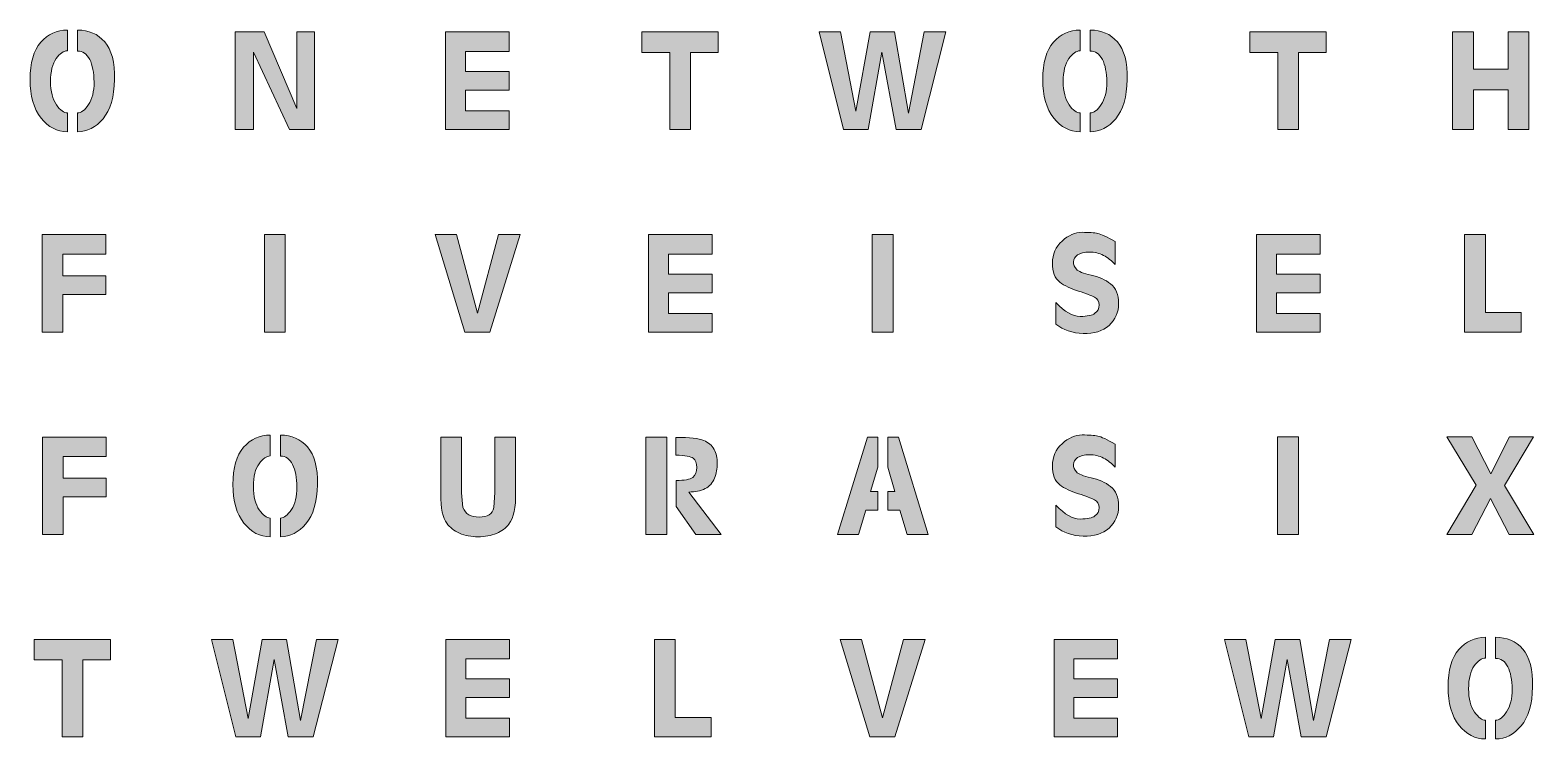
# Model space of a CAD drawing. Header units: inches. Extents: x -93 to 93, y -93 to 93.
# Drawn here: x -92.5 to -3.4, y -45 to -3 of the extents above; entities that cross this region are included whole.
import ezdxf

# ---------------------------------------------------------------- set-up
doc = ezdxf.new("R2010")
doc.units = ezdxf.units.IN
doc.header["$MEASUREMENT"] = 0
doc.layers.add('Top Copper', color=7, linetype='Continuous')

# ---------------------------------------------------------------- blocks, each defined once
blk = doc.blocks.new('block 38')
at = {"layer": 'Top Copper', "true_color": 0xffffff}
h = blk.add_hatch(color=7, dxfattribs=at)
h.dxf.hatch_style = 2
edge = h.paths.add_edge_path()
edge.add_spline(control_points=[(-91.831, -8.179), (-92.264, -7.642), (-92.48, -6.88), (-92.48, -5.892), (-92.48, -4.904), (-92.27, -4.169), (-91.848, -3.687), (-91.426, -3.205), (-90.901, -2.963), (-90.271, -2.963), (-90.271, -2.963), (-90.271, -4.194), (-90.271, -4.194), (-90.491, -4.2), (-90.712, -4.354), (-90.934, -4.657), (-91.156, -4.961), (-91.267, -5.411), (-91.267, -6.009), (-91.267, -6.607), (-91.152, -7.067), (-90.921, -7.391), (-90.69, -7.714), (-90.473, -7.876), (-90.271, -7.876), (-90.271, -7.876), (-90.271, -8.985), (-90.271, -8.985), (-90.878, -8.985), (-91.398, -8.716), (-91.831, -8.179)], knot_values=[0, 0, 0, 0, 1, 1, 1, 2, 2, 2, 3, 3, 3, 4, 4, 4, 5, 5, 5, 6, 6, 6, 7, 7, 7, 8, 8, 8, 9, 9, 9, 10, 10, 10, 10], degree=3, periodic=1)
edge = h.paths.add_edge_path()
edge.add_spline(control_points=[(-89.019, -7.378), (-88.797, -7.046), (-88.687, -6.601), (-88.69, -6.043), (-88.693, -5.486), (-88.78, -5.04), (-88.95, -4.705), (-89.12, -4.37), (-89.359, -4.205), (-89.665, -4.211), (-89.665, -4.211), (-89.665, -2.963), (-89.665, -2.963), (-89.006, -2.963), (-88.472, -3.196), (-88.062, -3.661), (-87.652, -4.126), (-87.457, -4.873), (-87.477, -5.901), (-87.498, -6.929), (-87.724, -7.7), (-88.157, -8.214), (-88.59, -8.728), (-89.093, -8.985), (-89.665, -8.985), (-89.665, -8.985), (-89.665, -7.876), (-89.665, -7.876), (-89.457, -7.876), (-89.242, -7.71), (-89.019, -7.378)], knot_values=[0, 0, 0, 0, 1, 1, 1, 2, 2, 2, 3, 3, 3, 4, 4, 4, 5, 5, 5, 6, 6, 6, 7, 7, 7, 8, 8, 8, 9, 9, 9, 10, 10, 10, 10], degree=3, periodic=1)
at = {"layer": 'Top Copper', "lineweight": 0}
for points in [[(-91.831, -8.179), (-92.264, -7.642), (-92.48, -6.88), (-92.48, -5.892), (-92.48, -4.904), (-92.27, -4.169), (-91.848, -3.687), (-91.426, -3.205), (-90.901, -2.963), (-90.271, -2.963), (-90.271, -2.963), (-90.271, -4.194), (-90.271, -4.194), (-90.491, -4.2), (-90.712, -4.354), (-90.934, -4.657), (-91.156, -4.961), (-91.267, -5.411), (-91.267, -6.009), (-91.267, -6.607), (-91.152, -7.067), (-90.921, -7.391), (-90.69, -7.714), (-90.473, -7.876), (-90.271, -7.876), (-90.271, -7.876), (-90.271, -8.985), (-90.271, -8.985), (-90.878, -8.985), (-91.398, -8.716), (-91.831, -8.179)], [(-89.019, -7.378), (-88.797, -7.046), (-88.687, -6.601), (-88.69, -6.043), (-88.693, -5.486), (-88.78, -5.04), (-88.95, -4.705), (-89.12, -4.37), (-89.359, -4.205), (-89.665, -4.211), (-89.665, -4.211), (-89.665, -2.963), (-89.665, -2.963), (-89.006, -2.963), (-88.472, -3.196), (-88.062, -3.661), (-87.652, -4.126), (-87.457, -4.873), (-87.477, -5.901), (-87.498, -6.929), (-87.724, -7.7), (-88.157, -8.214), (-88.59, -8.728), (-89.093, -8.985), (-89.665, -8.985), (-89.665, -8.985), (-89.665, -7.876), (-89.665, -7.876), (-89.457, -7.876), (-89.242, -7.71), (-89.019, -7.378)]]:
    blk.add_open_spline(points, degree=3, knots=[0, 0, 0, 0, 1, 1, 1, 2, 2, 2, 3, 3, 3, 4, 4, 4, 5, 5, 5, 6, 6, 6, 7, 7, 7, 8, 8, 8, 9, 9, 9, 10, 10, 10, 10], dxfattribs=at)
blk = doc.blocks.new('block 39')
at = {"layer": 'Top Copper', "true_color": 0xffffff}
h = blk.add_hatch(color=7, dxfattribs=at)
h.dxf.hatch_style = 2
h.paths.add_polyline_path([(-64.103, -3.076), (-64.103, -4.237), (-66.693, -4.237), (-66.693, -5.424), (-64.103, -5.424), (-64.103, -6.524), (-66.693, -6.524), (-66.693, -7.755), (-64.103, -7.755), (-64.103, -8.855), (-67.871, -8.855), (-67.871, -3.076)])
at = {"layer": 'Top Copper', "lineweight": 0}
blk.add_lwpolyline([(-64.103, -3.076), (-64.103, -4.237), (-66.693, -4.237), (-66.693, -5.424), (-64.103, -5.424), (-64.103, -6.524), (-66.693, -6.524), (-66.693, -7.755), (-64.103, -7.755), (-64.103, -8.855), (-67.871, -8.855), (-67.871, -3.076), (-64.103, -3.076)], dxfattribs=at)
blk = doc.blocks.new('block 40')
at = {"layer": 'Top Copper', "true_color": 0xffffff}
h = blk.add_hatch(color=7, dxfattribs=at)
h.dxf.hatch_style = 2
h.paths.add_polyline_path([(-15.719, -3.076), (-15.719, -4.289), (-17.357, -4.289), (-17.357, -8.855), (-18.587, -8.855), (-18.587, -4.289), (-20.242, -4.289), (-20.242, -3.076)])
at = {"layer": 'Top Copper', "lineweight": 0}
blk.add_lwpolyline([(-15.719, -3.076), (-15.719, -4.289), (-17.357, -4.289), (-17.357, -8.855), (-18.587, -8.855), (-18.587, -4.289), (-20.242, -4.289), (-20.242, -3.076), (-15.719, -3.076)], dxfattribs=at)
blk = doc.blocks.new('block 41')
at = {"layer": 'Top Copper', "true_color": 0xffffff}
h = blk.add_hatch(color=7, dxfattribs=at)
h.dxf.hatch_style = 2
h.paths.add_polyline_path([(-4.948, -5.285), (-4.948, -3.076), (-3.717, -3.076), (-3.717, -8.855), (-4.948, -8.855), (-4.948, -6.507), (-7.001, -6.507), (-7.001, -8.855), (-8.231, -8.855), (-8.231, -3.076), (-7.001, -3.076), (-7.001, -5.285)])
at = {"layer": 'Top Copper', "lineweight": 0}
blk.add_lwpolyline([(-4.948, -5.285), (-4.948, -3.076), (-3.717, -3.076), (-3.717, -8.855), (-4.948, -8.855), (-4.948, -6.507), (-7.001, -6.507), (-7.001, -8.855), (-8.231, -8.855), (-8.231, -3.076), (-7.001, -3.076), (-7.001, -5.285), (-4.948, -5.285)], dxfattribs=at)
blk = doc.blocks.new('block 43')
at = {"layer": 'Top Copper', "true_color": 0xffffff}
h = blk.add_hatch(color=7, dxfattribs=at)
h.dxf.hatch_style = 2
h.paths.add_polyline_path([(-75.643, -8.855), (-77.115, -8.855), (-79.247, -4.281), (-79.247, -8.855), (-80.338, -8.855), (-80.338, -3.076), (-78.623, -3.076), (-76.691, -7.616), (-76.682, -3.076), (-75.643, -3.076)])
at = {"layer": 'Top Copper', "lineweight": 0}
blk.add_lwpolyline([(-75.643, -8.855), (-77.115, -8.855), (-79.247, -4.281), (-79.247, -8.855), (-80.338, -8.855), (-80.338, -3.076), (-78.623, -3.076), (-76.691, -7.616), (-76.682, -3.076), (-75.643, -3.076), (-75.643, -8.855)], dxfattribs=at)
blk = doc.blocks.new('block 46')
at = {"layer": 'Top Copper', "true_color": 0xffffff}
h = blk.add_hatch(color=7, dxfattribs=at)
h.dxf.hatch_style = 2
h.paths.add_polyline_path([(-51.726, -3.076), (-51.726, -4.289), (-53.364, -4.289), (-53.364, -8.855), (-54.594, -8.855), (-54.594, -4.289), (-56.249, -4.289), (-56.249, -3.076)])
at = {"layer": 'Top Copper', "lineweight": 0}
blk.add_lwpolyline([(-51.726, -3.076), (-51.726, -4.289), (-53.364, -4.289), (-53.364, -8.855), (-54.594, -8.855), (-54.594, -4.289), (-56.249, -4.289), (-56.249, -3.076), (-51.726, -3.076)], dxfattribs=at)
blk = doc.blocks.new('block 47')
at = {"layer": 'Top Copper', "true_color": 0xffffff}
h = blk.add_hatch(color=7, dxfattribs=at)
h.dxf.hatch_style = 2
h.paths.add_polyline_path([(-39.712, -8.855), (-41.193, -8.855), (-42.025, -4.272), (-42.848, -8.855), (-44.303, -8.855), (-45.742, -3.076), (-44.477, -3.076), (-43.567, -7.772), (-42.735, -3.076), (-41.288, -3.076), (-40.465, -7.893), (-39.521, -3.076), (-38.239, -3.076)])
at = {"layer": 'Top Copper', "lineweight": 0}
blk.add_lwpolyline([(-39.712, -8.855), (-41.193, -8.855), (-42.025, -4.272), (-42.848, -8.855), (-44.303, -8.855), (-45.742, -3.076), (-44.477, -3.076), (-43.567, -7.772), (-42.735, -3.076), (-41.288, -3.076), (-40.465, -7.893), (-39.521, -3.076), (-38.239, -3.076), (-39.712, -8.855)], dxfattribs=at)
blk = doc.blocks.new('block 48')
at = {"layer": 'Top Copper', "true_color": 0xffffff}
h = blk.add_hatch(color=7, dxfattribs=at)
h.dxf.hatch_style = 2
h.paths.add_polyline_path([(-87.974, -27.077), (-87.974, -28.238), (-90.512, -28.238), (-90.512, -29.52), (-87.974, -29.52), (-87.974, -30.621), (-90.512, -30.621), (-90.512, -32.856), (-91.743, -32.856), (-91.743, -27.077)])
at = {"layer": 'Top Copper', "lineweight": 0}
blk.add_lwpolyline([(-87.974, -27.077), (-87.974, -28.238), (-90.512, -28.238), (-90.512, -29.52), (-87.974, -29.52), (-87.974, -30.621), (-90.512, -30.621), (-90.512, -32.856), (-91.743, -32.856), (-91.743, -27.077), (-87.974, -27.077)], dxfattribs=at)
blk = doc.blocks.new('block 49')
at = {"layer": 'Top Copper', "true_color": 0xffffff}
h = blk.add_hatch(color=7, dxfattribs=at)
h.dxf.hatch_style = 2
edge = h.paths.add_edge_path()
edge.add_spline(control_points=[(-79.815, -32.18), (-80.248, -31.643), (-80.465, -30.88), (-80.465, -29.893), (-80.465, -28.905), (-80.254, -28.17), (-79.832, -27.688), (-79.411, -27.206), (-78.885, -26.964), (-78.255, -26.964), (-78.255, -26.964), (-78.255, -28.195), (-78.255, -28.195), (-78.475, -28.201), (-78.696, -28.355), (-78.918, -28.658), (-79.141, -28.962), (-79.252, -29.412), (-79.252, -30.01), (-79.252, -30.608), (-79.136, -31.068), (-78.905, -31.392), (-78.674, -31.715), (-78.458, -31.877), (-78.255, -31.877), (-78.255, -31.877), (-78.255, -32.986), (-78.255, -32.986), (-78.862, -32.986), (-79.382, -32.717), (-79.815, -32.18)], knot_values=[0, 0, 0, 0, 1, 1, 1, 2, 2, 2, 3, 3, 3, 4, 4, 4, 5, 5, 5, 6, 6, 6, 7, 7, 7, 8, 8, 8, 9, 9, 9, 10, 10, 10, 10], degree=3, periodic=1)
edge = h.paths.add_edge_path()
edge.add_spline(control_points=[(-77.003, -31.379), (-76.781, -31.047), (-76.671, -30.602), (-76.674, -30.044), (-76.677, -29.487), (-76.764, -29.041), (-76.934, -28.706), (-77.105, -28.371), (-77.343, -28.206), (-77.649, -28.212), (-77.649, -28.212), (-77.649, -26.964), (-77.649, -26.964), (-76.99, -26.964), (-76.456, -27.197), (-76.046, -27.662), (-75.636, -28.127), (-75.441, -28.874), (-75.461, -29.902), (-75.482, -30.93), (-75.708, -31.701), (-76.141, -32.215), (-76.575, -32.729), (-77.077, -32.986), (-77.649, -32.986), (-77.649, -32.986), (-77.649, -31.877), (-77.649, -31.877), (-77.441, -31.877), (-77.226, -31.711), (-77.003, -31.379)], knot_values=[0, 0, 0, 0, 1, 1, 1, 2, 2, 2, 3, 3, 3, 4, 4, 4, 5, 5, 5, 6, 6, 6, 7, 7, 7, 8, 8, 8, 9, 9, 9, 10, 10, 10, 10], degree=3, periodic=1)
at = {"layer": 'Top Copper', "lineweight": 0}
for points in [[(-79.815, -32.18), (-80.248, -31.643), (-80.465, -30.88), (-80.465, -29.893), (-80.465, -28.905), (-80.254, -28.17), (-79.832, -27.688), (-79.411, -27.206), (-78.885, -26.964), (-78.255, -26.964), (-78.255, -26.964), (-78.255, -28.195), (-78.255, -28.195), (-78.475, -28.201), (-78.696, -28.355), (-78.918, -28.658), (-79.141, -28.962), (-79.252, -29.412), (-79.252, -30.01), (-79.252, -30.608), (-79.136, -31.068), (-78.905, -31.392), (-78.674, -31.715), (-78.458, -31.877), (-78.255, -31.877), (-78.255, -31.877), (-78.255, -32.986), (-78.255, -32.986), (-78.862, -32.986), (-79.382, -32.717), (-79.815, -32.18)], [(-77.003, -31.379), (-76.781, -31.047), (-76.671, -30.602), (-76.674, -30.044), (-76.677, -29.487), (-76.764, -29.041), (-76.934, -28.706), (-77.105, -28.371), (-77.343, -28.206), (-77.649, -28.212), (-77.649, -28.212), (-77.649, -26.964), (-77.649, -26.964), (-76.99, -26.964), (-76.456, -27.197), (-76.046, -27.662), (-75.636, -28.127), (-75.441, -28.874), (-75.461, -29.902), (-75.482, -30.93), (-75.708, -31.701), (-76.141, -32.215), (-76.575, -32.729), (-77.077, -32.986), (-77.649, -32.986), (-77.649, -32.986), (-77.649, -31.877), (-77.649, -31.877), (-77.441, -31.877), (-77.226, -31.711), (-77.003, -31.379)]]:
    blk.add_open_spline(points, degree=3, knots=[0, 0, 0, 0, 1, 1, 1, 2, 2, 2, 3, 3, 3, 4, 4, 4, 5, 5, 5, 6, 6, 6, 7, 7, 7, 8, 8, 8, 9, 9, 9, 10, 10, 10, 10], dxfattribs=at)
blk = doc.blocks.new('block 50')
at = {"layer": 'Top Copper', "true_color": 0xffffff}
h = blk.add_hatch(color=7, dxfattribs=at)
h.dxf.hatch_style = 2
h.paths.add_polyline_path([(-54.777, -27.077), (-54.777, -32.856), (-56.007, -32.856), (-56.007, -27.077)])
edge = h.paths.add_edge_path()
edge.add_spline(control_points=[(-53.234, -29.468), (-53.073, -29.342), (-52.992, -29.145), (-52.992, -28.879), (-52.992, -28.614), (-53.063, -28.432), (-53.204, -28.333), (-53.346, -28.235), (-53.688, -28.172), (-54.231, -28.143), (-54.231, -28.143), (-54.231, -27.103), (-54.231, -27.103), (-53.411, -27.103), (-52.862, -27.161), (-52.585, -27.277), (-52.308, -27.392), (-52.104, -27.57), (-51.974, -27.809), (-51.844, -28.049), (-51.779, -28.324), (-51.779, -28.632), (-51.779, -28.941), (-51.832, -29.236), (-51.939, -29.516), (-52.046, -29.796), (-52.234, -30.003), (-52.502, -30.136), (-52.771, -30.268), (-53.093, -30.335), (-53.468, -30.335), (-53.468, -30.335), (-51.545, -32.856), (-51.545, -32.856), (-51.545, -32.856), (-53.053, -32.856), (-53.053, -32.856), (-53.053, -32.856), (-54.222, -31.201), (-54.222, -31.201), (-54.222, -31.201), (-54.222, -29.65), (-54.222, -29.65), (-53.726, -29.656), (-53.396, -29.595), (-53.234, -29.468)], knot_values=[0, 0, 0, 0, 1, 1, 1, 2, 2, 2, 3, 3, 3, 4, 4, 4, 5, 5, 5, 6, 6, 6, 7, 7, 7, 8, 8, 8, 9, 9, 9, 10, 10, 10, 11, 11, 11, 12, 12, 12, 13, 13, 13, 14, 14, 14, 15, 15, 15, 15], degree=3, periodic=1)
at = {"layer": 'Top Copper', "lineweight": 0}
blk.add_lwpolyline([(-54.777, -27.077), (-54.777, -32.856), (-56.007, -32.856), (-56.007, -27.077), (-54.777, -27.077)], dxfattribs=at)
blk.add_open_spline([(-53.234, -29.468), (-53.073, -29.342), (-52.992, -29.145), (-52.992, -28.879), (-52.992, -28.614), (-53.063, -28.432), (-53.204, -28.333), (-53.346, -28.235), (-53.688, -28.172), (-54.231, -28.143), (-54.231, -28.143), (-54.231, -27.103), (-54.231, -27.103), (-53.411, -27.103), (-52.862, -27.161), (-52.585, -27.277), (-52.308, -27.392), (-52.104, -27.57), (-51.974, -27.809), (-51.844, -28.049), (-51.779, -28.324), (-51.779, -28.632), (-51.779, -28.941), (-51.832, -29.236), (-51.939, -29.516), (-52.046, -29.796), (-52.234, -30.003), (-52.502, -30.136), (-52.771, -30.268), (-53.093, -30.335), (-53.468, -30.335), (-53.468, -30.335), (-51.545, -32.856), (-51.545, -32.856), (-51.545, -32.856), (-53.053, -32.856), (-53.053, -32.856), (-53.053, -32.856), (-54.222, -31.201), (-54.222, -31.201), (-54.222, -31.201), (-54.222, -29.65), (-54.222, -29.65), (-53.726, -29.656), (-53.396, -29.595), (-53.234, -29.468)], degree=3, knots=[0, 0, 0, 0, 1, 1, 1, 2, 2, 2, 3, 3, 3, 4, 4, 4, 5, 5, 5, 6, 6, 6, 7, 7, 7, 8, 8, 8, 9, 9, 9, 10, 10, 10, 11, 11, 11, 12, 12, 12, 13, 13, 13, 14, 14, 14, 15, 15, 15, 15], dxfattribs=at)
blk = doc.blocks.new('block 51')
at = {"layer": 'Top Copper', "true_color": 0xffffff}
h = blk.add_hatch(color=7, dxfattribs=at)
h.dxf.hatch_style = 2
h.paths.add_polyline_path([(-88, -15.082), (-88, -16.243), (-90.538, -16.243), (-90.538, -17.525), (-88, -17.525), (-88, -18.626), (-90.538, -18.626), (-90.538, -20.861), (-91.769, -20.861), (-91.769, -15.082)])
at = {"layer": 'Top Copper', "lineweight": 0}
blk.add_lwpolyline([(-88, -15.082), (-88, -16.243), (-90.538, -16.243), (-90.538, -17.525), (-88, -17.525), (-88, -18.626), (-90.538, -18.626), (-90.538, -20.861), (-91.769, -20.861), (-91.769, -15.082), (-88, -15.082)], dxfattribs=at)
blk = doc.blocks.new('block 52')
at = {"layer": 'Top Copper', "true_color": 0xffffff}
h = blk.add_hatch(color=7, dxfattribs=at)
h.dxf.hatch_style = 2
h.paths.add_polyline_path([(-77.368, -15.082), (-77.368, -20.861), (-78.598, -20.861), (-78.598, -15.082)])
at = {"layer": 'Top Copper', "lineweight": 0}
blk.add_lwpolyline([(-77.368, -15.082), (-77.368, -20.861), (-78.598, -20.861), (-78.598, -15.082), (-77.368, -15.082)], dxfattribs=at)
blk = doc.blocks.new('block 53')
at = {"layer": 'Top Copper', "true_color": 0xffffff}
h = blk.add_hatch(color=7, dxfattribs=at)
h.dxf.hatch_style = 2
h.paths.add_polyline_path([(-65.247, -20.861), (-66.729, -20.861), (-68.496, -15.082), (-67.223, -15.082), (-65.984, -19.735), (-64.745, -15.082), (-63.454, -15.082)])
at = {"layer": 'Top Copper', "lineweight": 0}
blk.add_lwpolyline([(-65.247, -20.861), (-66.729, -20.861), (-68.496, -15.082), (-67.223, -15.082), (-65.984, -19.735), (-64.745, -15.082), (-63.454, -15.082), (-65.247, -20.861)], dxfattribs=at)
blk = doc.blocks.new('block 54')
at = {"layer": 'Top Copper', "true_color": 0xffffff}
h = blk.add_hatch(color=7, dxfattribs=at)
h.dxf.hatch_style = 2
edge = h.paths.add_edge_path()
edge.add_spline(control_points=[(-66.928, -27.086), (-66.928, -27.086), (-66.928, -30.387), (-66.928, -30.387), (-66.928, -30.387), (-66.842, -31.253), (-66.842, -31.253), (-66.697, -31.634), (-66.375, -31.823), (-65.876, -31.821), (-65.376, -31.818), (-65.091, -31.631), (-65.022, -31.262), (-65.022, -31.262), (-64.962, -30.37), (-64.962, -30.37), (-64.962, -30.37), (-64.962, -27.086), (-64.962, -27.086), (-64.962, -27.086), (-63.731, -27.086), (-63.731, -27.086), (-63.731, -27.086), (-63.731, -30.361), (-63.731, -30.361), (-63.697, -31.244), (-63.827, -31.868), (-64.121, -32.232), (-64.3, -32.475), (-64.547, -32.661), (-64.862, -32.791), (-65.177, -32.921), (-65.538, -32.986), (-65.945, -32.986), (-66.352, -32.986), (-66.719, -32.917), (-67.045, -32.778), (-67.372, -32.639), (-67.624, -32.44), (-67.803, -32.18), (-68.04, -31.891), (-68.158, -31.314), (-68.158, -30.447), (-68.158, -30.447), (-68.158, -27.086), (-68.158, -27.086), (-68.158, -27.086), (-66.928, -27.086), (-66.928, -27.086)], knot_values=[0, 0, 0, 0, 1, 1, 1, 2, 2, 2, 3, 3, 3, 4, 4, 4, 5, 5, 5, 6, 6, 6, 7, 7, 7, 8, 8, 8, 9, 9, 9, 10, 10, 10, 11, 11, 11, 12, 12, 12, 13, 13, 13, 14, 14, 14, 15, 15, 15, 16, 16, 16, 16], degree=3, periodic=1)
at = {"layer": 'Top Copper', "lineweight": 0}
blk.add_open_spline([(-66.928, -27.086), (-66.928, -27.086), (-66.928, -30.387), (-66.928, -30.387), (-66.928, -30.387), (-66.842, -31.253), (-66.842, -31.253), (-66.697, -31.634), (-66.375, -31.823), (-65.876, -31.821), (-65.376, -31.818), (-65.091, -31.631), (-65.022, -31.262), (-65.022, -31.262), (-64.962, -30.37), (-64.962, -30.37), (-64.962, -30.37), (-64.962, -27.086), (-64.962, -27.086), (-64.962, -27.086), (-63.731, -27.086), (-63.731, -27.086), (-63.731, -27.086), (-63.731, -30.361), (-63.731, -30.361), (-63.697, -31.244), (-63.827, -31.868), (-64.121, -32.232), (-64.3, -32.475), (-64.547, -32.661), (-64.862, -32.791), (-65.177, -32.921), (-65.538, -32.986), (-65.945, -32.986), (-66.352, -32.986), (-66.719, -32.917), (-67.045, -32.778), (-67.372, -32.639), (-67.624, -32.44), (-67.803, -32.18), (-68.04, -31.891), (-68.158, -31.314), (-68.158, -30.447), (-68.158, -30.447), (-68.158, -27.086), (-68.158, -27.086), (-68.158, -27.086), (-66.928, -27.086), (-66.928, -27.086)], degree=3, knots=[0, 0, 0, 0, 1, 1, 1, 2, 2, 2, 3, 3, 3, 4, 4, 4, 5, 5, 5, 6, 6, 6, 7, 7, 7, 8, 8, 8, 9, 9, 9, 10, 10, 10, 11, 11, 11, 12, 12, 12, 13, 13, 13, 14, 14, 14, 15, 15, 15, 16, 16, 16, 16], dxfattribs=at)
blk = doc.blocks.new('block 55')
at = {"layer": 'Top Copper', "true_color": 0xffffff}
h = blk.add_hatch(color=7, dxfattribs=at)
h.dxf.hatch_style = 2
edge = h.paths.add_edge_path()
edge.add_spline(control_points=[(-31.854, -8.179), (-32.287, -7.642), (-32.504, -6.88), (-32.504, -5.892), (-32.504, -4.904), (-32.293, -4.169), (-31.871, -3.687), (-31.45, -3.205), (-30.924, -2.963), (-30.295, -2.963), (-30.295, -2.963), (-30.295, -4.194), (-30.295, -4.194), (-30.514, -4.2), (-30.735, -4.354), (-30.957, -4.657), (-31.18, -4.961), (-31.291, -5.411), (-31.291, -6.009), (-31.291, -6.607), (-31.176, -7.067), (-30.944, -7.391), (-30.714, -7.714), (-30.497, -7.876), (-30.295, -7.876), (-30.295, -7.876), (-30.295, -8.985), (-30.295, -8.985), (-30.901, -8.985), (-31.421, -8.716), (-31.854, -8.179)], knot_values=[0, 0, 0, 0, 1, 1, 1, 2, 2, 2, 3, 3, 3, 4, 4, 4, 5, 5, 5, 6, 6, 6, 7, 7, 7, 8, 8, 8, 9, 9, 9, 10, 10, 10, 10], degree=3, periodic=1)
edge = h.paths.add_edge_path()
edge.add_spline(control_points=[(-29.043, -7.378), (-28.82, -7.046), (-28.711, -6.601), (-28.713, -6.043), (-28.717, -5.486), (-28.803, -5.04), (-28.973, -4.705), (-29.144, -4.37), (-29.382, -4.205), (-29.688, -4.211), (-29.688, -4.211), (-29.688, -2.963), (-29.688, -2.963), (-29.03, -2.963), (-28.496, -3.196), (-28.085, -3.661), (-27.675, -4.126), (-27.48, -4.873), (-27.501, -5.901), (-27.521, -6.929), (-27.747, -7.7), (-28.181, -8.214), (-28.614, -8.728), (-29.116, -8.985), (-29.688, -8.985), (-29.688, -8.985), (-29.688, -7.876), (-29.688, -7.876), (-29.48, -7.876), (-29.265, -7.71), (-29.043, -7.378)], knot_values=[0, 0, 0, 0, 1, 1, 1, 2, 2, 2, 3, 3, 3, 4, 4, 4, 5, 5, 5, 6, 6, 6, 7, 7, 7, 8, 8, 8, 9, 9, 9, 10, 10, 10, 10], degree=3, periodic=1)
at = {"layer": 'Top Copper', "lineweight": 0}
for points in [[(-31.854, -8.179), (-32.287, -7.642), (-32.504, -6.88), (-32.504, -5.892), (-32.504, -4.904), (-32.293, -4.169), (-31.871, -3.687), (-31.45, -3.205), (-30.924, -2.963), (-30.295, -2.963), (-30.295, -2.963), (-30.295, -4.194), (-30.295, -4.194), (-30.514, -4.2), (-30.735, -4.354), (-30.957, -4.657), (-31.18, -4.961), (-31.291, -5.411), (-31.291, -6.009), (-31.291, -6.607), (-31.176, -7.067), (-30.944, -7.391), (-30.714, -7.714), (-30.497, -7.876), (-30.295, -7.876), (-30.295, -7.876), (-30.295, -8.985), (-30.295, -8.985), (-30.901, -8.985), (-31.421, -8.716), (-31.854, -8.179)], [(-29.043, -7.378), (-28.82, -7.046), (-28.711, -6.601), (-28.713, -6.043), (-28.717, -5.486), (-28.803, -5.04), (-28.973, -4.705), (-29.144, -4.37), (-29.382, -4.205), (-29.688, -4.211), (-29.688, -4.211), (-29.688, -2.963), (-29.688, -2.963), (-29.03, -2.963), (-28.496, -3.196), (-28.085, -3.661), (-27.675, -4.126), (-27.48, -4.873), (-27.501, -5.901), (-27.521, -6.929), (-27.747, -7.7), (-28.181, -8.214), (-28.614, -8.728), (-29.116, -8.985), (-29.688, -8.985), (-29.688, -8.985), (-29.688, -7.876), (-29.688, -7.876), (-29.48, -7.876), (-29.265, -7.71), (-29.043, -7.378)]]:
    blk.add_open_spline(points, degree=3, knots=[0, 0, 0, 0, 1, 1, 1, 2, 2, 2, 3, 3, 3, 4, 4, 4, 5, 5, 5, 6, 6, 6, 7, 7, 7, 8, 8, 8, 9, 9, 9, 10, 10, 10, 10], dxfattribs=at)
blk = doc.blocks.new('block 56')
at = {"layer": 'Top Copper', "true_color": 0xffffff}
h = blk.add_hatch(color=7, dxfattribs=at)
h.dxf.hatch_style = 2
h.paths.add_polyline_path([(-52.082, -15.082), (-52.082, -16.243), (-54.672, -16.243), (-54.672, -17.43), (-52.082, -17.43), (-52.082, -18.53), (-54.672, -18.53), (-54.672, -19.76), (-52.082, -19.76), (-52.082, -20.861), (-55.851, -20.861), (-55.851, -15.082)])
at = {"layer": 'Top Copper', "lineweight": 0}
blk.add_lwpolyline([(-52.082, -15.082), (-52.082, -16.243), (-54.672, -16.243), (-54.672, -17.43), (-52.082, -17.43), (-52.082, -18.53), (-54.672, -18.53), (-54.672, -19.76), (-52.082, -19.76), (-52.082, -20.861), (-55.851, -20.861), (-55.851, -15.082), (-52.082, -15.082)], dxfattribs=at)
blk = doc.blocks.new('block 57')
at = {"layer": 'Top Copper', "true_color": 0xffffff}
h = blk.add_hatch(color=7, dxfattribs=at)
h.dxf.hatch_style = 2
edge = h.paths.add_edge_path()
edge.add_spline(control_points=[(-28.908, -28.325), (-29.159, -28.192), (-29.436, -28.125), (-29.739, -28.125), (-30.043, -28.125), (-30.277, -28.183), (-30.441, -28.299), (-30.606, -28.414), (-30.688, -28.552), (-30.688, -28.71), (-30.688, -28.869), (-30.629, -29.014), (-30.51, -29.143), (-30.392, -29.273), (-30.103, -29.389), (-29.644, -29.49), (-29.185, -29.591), (-28.798, -29.765), (-28.483, -30.01), (-28.168, -30.256), (-28.011, -30.642), (-28.011, -31.171), (-28.011, -31.699), (-28.2, -32.132), (-28.578, -32.47), (-28.957, -32.808), (-29.466, -32.969), (-30.108, -32.951), (-30.749, -32.934), (-31.289, -32.749), (-31.728, -32.397), (-31.728, -32.397), (-31.728, -31.123), (-31.728, -31.123), (-31.202, -31.666), (-30.724, -31.937), (-30.294, -31.937), (-29.864, -31.937), (-29.569, -31.877), (-29.41, -31.756), (-29.251, -31.634), (-29.172, -31.469), (-29.172, -31.257), (-29.172, -31.047), (-29.263, -30.892), (-29.445, -30.794), (-29.627, -30.696), (-29.943, -30.577), (-30.393, -30.439), (-30.844, -30.3), (-31.212, -30.121), (-31.498, -29.902), (-31.784, -29.682), (-31.927, -29.308), (-31.927, -28.78), (-31.927, -28.251), (-31.738, -27.815), (-31.359, -27.472), (-30.981, -27.128), (-30.586, -26.956), (-30.172, -26.956), (-29.76, -26.956), (-29.451, -26.978), (-29.245, -27.021), (-29.041, -27.064), (-28.695, -27.225), (-28.21, -27.502), (-28.21, -27.502), (-28.21, -28.862), (-28.21, -28.862), (-28.424, -28.637), (-28.656, -28.458), (-28.908, -28.325)], knot_values=[0, 0, 0, 0, 1, 1, 1, 2, 2, 2, 3, 3, 3, 4, 4, 4, 5, 5, 5, 6, 6, 6, 7, 7, 7, 8, 8, 8, 9, 9, 9, 10, 10, 10, 11, 11, 11, 12, 12, 12, 13, 13, 13, 14, 14, 14, 15, 15, 15, 16, 16, 16, 17, 17, 17, 18, 18, 18, 19, 19, 19, 20, 20, 20, 21, 21, 21, 22, 22, 22, 23, 23, 23, 24, 24, 24, 24], degree=3, periodic=1)
at = {"layer": 'Top Copper', "lineweight": 0}
blk.add_open_spline([(-28.908, -28.325), (-29.159, -28.192), (-29.436, -28.125), (-29.739, -28.125), (-30.043, -28.125), (-30.277, -28.183), (-30.441, -28.299), (-30.606, -28.414), (-30.688, -28.552), (-30.688, -28.71), (-30.688, -28.869), (-30.629, -29.014), (-30.51, -29.143), (-30.392, -29.273), (-30.103, -29.389), (-29.644, -29.49), (-29.185, -29.591), (-28.798, -29.765), (-28.483, -30.01), (-28.168, -30.256), (-28.011, -30.642), (-28.011, -31.171), (-28.011, -31.699), (-28.2, -32.132), (-28.578, -32.47), (-28.957, -32.808), (-29.466, -32.969), (-30.108, -32.951), (-30.749, -32.934), (-31.289, -32.749), (-31.728, -32.397), (-31.728, -32.397), (-31.728, -31.123), (-31.728, -31.123), (-31.202, -31.666), (-30.724, -31.937), (-30.294, -31.937), (-29.864, -31.937), (-29.569, -31.877), (-29.41, -31.756), (-29.251, -31.634), (-29.172, -31.469), (-29.172, -31.257), (-29.172, -31.047), (-29.263, -30.892), (-29.445, -30.794), (-29.627, -30.696), (-29.943, -30.577), (-30.393, -30.439), (-30.844, -30.3), (-31.212, -30.121), (-31.498, -29.902), (-31.784, -29.682), (-31.927, -29.308), (-31.927, -28.78), (-31.927, -28.251), (-31.738, -27.815), (-31.359, -27.472), (-30.981, -27.128), (-30.586, -26.956), (-30.172, -26.956), (-29.76, -26.956), (-29.451, -26.978), (-29.245, -27.021), (-29.041, -27.064), (-28.695, -27.225), (-28.21, -27.502), (-28.21, -27.502), (-28.21, -28.862), (-28.21, -28.862), (-28.424, -28.637), (-28.656, -28.458), (-28.908, -28.325)], degree=3, knots=[0, 0, 0, 0, 1, 1, 1, 2, 2, 2, 3, 3, 3, 4, 4, 4, 5, 5, 5, 6, 6, 6, 7, 7, 7, 8, 8, 8, 9, 9, 9, 10, 10, 10, 11, 11, 11, 12, 12, 12, 13, 13, 13, 14, 14, 14, 15, 15, 15, 16, 16, 16, 17, 17, 17, 18, 18, 18, 19, 19, 19, 20, 20, 20, 21, 21, 21, 22, 22, 22, 23, 23, 23, 24, 24, 24, 24], dxfattribs=at)
blk = doc.blocks.new('block 58')
at = {"layer": 'Top Copper', "true_color": 0xffffff}
h = blk.add_hatch(color=7, dxfattribs=at)
h.dxf.hatch_style = 2
h.paths.add_polyline_path([(-17.366, -27.068), (-17.366, -32.847), (-18.596, -32.847), (-18.596, -27.068)])
at = {"layer": 'Top Copper', "lineweight": 0}
blk.add_lwpolyline([(-17.366, -27.068), (-17.366, -32.847), (-18.596, -32.847), (-18.596, -27.068), (-17.366, -27.068)], dxfattribs=at)
blk = doc.blocks.new('block 65')
at = {"layer": 'Top Copper', "true_color": 0xffffff}
h = blk.add_hatch(color=7, dxfattribs=at)
h.dxf.hatch_style = 2
h.paths.add_polyline_path([(-5.155, -29.954), (-3.414, -32.847), (-4.887, -32.847), (-5.987, -30.725), (-7.096, -32.847), (-8.578, -32.847), (-6.827, -29.936), (-8.569, -27.068), (-7.087, -27.068), (-5.961, -29.261), (-4.852, -27.068), (-3.431, -27.068)])
at = {"layer": 'Top Copper', "lineweight": 0}
blk.add_lwpolyline([(-5.155, -29.954), (-3.414, -32.847), (-4.887, -32.847), (-5.987, -30.725), (-7.096, -32.847), (-8.578, -32.847), (-6.827, -29.936), (-8.569, -27.068), (-7.087, -27.068), (-5.961, -29.261), (-4.852, -27.068), (-3.431, -27.068), (-5.155, -29.954)], dxfattribs=at)
blk = doc.blocks.new('block 73')
at = {"layer": 'Top Copper', "true_color": 0xffffff}
h = blk.add_hatch(color=7, dxfattribs=at)
h.dxf.hatch_style = 2
h.paths.add_polyline_path([(-4.167, -19.708), (-4.167, -20.861), (-7.52, -20.861), (-7.52, -15.082), (-6.29, -15.082), (-6.29, -19.708)])
at = {"layer": 'Top Copper', "lineweight": 0}
blk.add_lwpolyline([(-4.167, -19.708), (-4.167, -20.861), (-7.52, -20.861), (-7.52, -15.082), (-6.29, -15.082), (-6.29, -19.708), (-4.167, -19.708)], dxfattribs=at)
blk = doc.blocks.new('block 80')
at = {"layer": 'Top Copper', "true_color": 0xffffff}
h = blk.add_hatch(color=7, dxfattribs=at)
h.dxf.hatch_style = 2
h.paths.add_polyline_path([(-87.718, -39.067), (-87.718, -40.28), (-89.356, -40.28), (-89.356, -44.846), (-90.586, -44.846), (-90.586, -40.28), (-92.241, -40.28), (-92.241, -39.067)])
at = {"layer": 'Top Copper', "lineweight": 0}
blk.add_lwpolyline([(-87.718, -39.067), (-87.718, -40.28), (-89.356, -40.28), (-89.356, -44.846), (-90.586, -44.846), (-90.586, -40.28), (-92.241, -40.28), (-92.241, -39.067), (-87.718, -39.067)], dxfattribs=at)
blk = doc.blocks.new('block 81')
at = {"layer": 'Top Copper', "true_color": 0xffffff}
h = blk.add_hatch(color=7, dxfattribs=at)
h.dxf.hatch_style = 2
h.paths.add_polyline_path([(-75.707, -44.846), (-77.188, -44.846), (-78.02, -40.263), (-78.843, -44.846), (-80.299, -44.846), (-81.737, -39.067), (-80.472, -39.067), (-79.562, -43.763), (-78.731, -39.067), (-77.284, -39.067), (-76.461, -43.884), (-75.516, -39.067), (-74.234, -39.067)])
at = {"layer": 'Top Copper', "lineweight": 0}
blk.add_lwpolyline([(-75.707, -44.846), (-77.188, -44.846), (-78.02, -40.263), (-78.843, -44.846), (-80.299, -44.846), (-81.737, -39.067), (-80.472, -39.067), (-79.562, -43.763), (-78.731, -39.067), (-77.284, -39.067), (-76.461, -43.884), (-75.516, -39.067), (-74.234, -39.067), (-75.707, -44.846)], dxfattribs=at)
blk = doc.blocks.new('block 82')
at = {"layer": 'Top Copper', "true_color": 0xffffff}
h = blk.add_hatch(color=7, dxfattribs=at)
h.dxf.hatch_style = 2
h.paths.add_polyline_path([(-52.146, -43.693), (-52.146, -44.846), (-55.499, -44.846), (-55.499, -39.067), (-54.268, -39.067), (-54.268, -43.693)])
at = {"layer": 'Top Copper', "lineweight": 0}
blk.add_lwpolyline([(-52.146, -43.693), (-52.146, -44.846), (-55.499, -44.846), (-55.499, -39.067), (-54.268, -39.067), (-54.268, -43.693), (-52.146, -43.693)], dxfattribs=at)
blk = doc.blocks.new('block 83')
at = {"layer": 'Top Copper', "true_color": 0xffffff}
h = blk.add_hatch(color=7, dxfattribs=at)
h.dxf.hatch_style = 2
h.paths.add_polyline_path([(-41.263, -44.846), (-42.744, -44.846), (-44.511, -39.067), (-43.238, -39.067), (-41.999, -43.72), (-40.76, -39.067), (-39.469, -39.067)])
at = {"layer": 'Top Copper', "lineweight": 0}
blk.add_lwpolyline([(-41.263, -44.846), (-42.744, -44.846), (-44.511, -39.067), (-43.238, -39.067), (-41.999, -43.72), (-40.76, -39.067), (-39.469, -39.067), (-41.263, -44.846)], dxfattribs=at)
blk = doc.blocks.new('block 86')
at = {"layer": 'Top Copper', "true_color": 0xffffff}
h = blk.add_hatch(color=7, dxfattribs=at)
h.dxf.hatch_style = 2
h.paths.add_polyline_path([(-28.068, -39.067), (-28.068, -40.228), (-30.659, -40.228), (-30.659, -41.415), (-28.068, -41.415), (-28.068, -42.515), (-30.659, -42.515), (-30.659, -43.745), (-28.068, -43.745), (-28.068, -44.846), (-31.837, -44.846), (-31.837, -39.067)])
at = {"layer": 'Top Copper', "lineweight": 0}
blk.add_lwpolyline([(-28.068, -39.067), (-28.068, -40.228), (-30.659, -40.228), (-30.659, -41.415), (-28.068, -41.415), (-28.068, -42.515), (-30.659, -42.515), (-30.659, -43.745), (-28.068, -43.745), (-28.068, -44.846), (-31.837, -44.846), (-31.837, -39.067), (-28.068, -39.067)], dxfattribs=at)
blk = doc.blocks.new('block 87')
at = {"layer": 'Top Copper', "true_color": 0xffffff}
h = blk.add_hatch(color=7, dxfattribs=at)
h.dxf.hatch_style = 2
h.paths.add_polyline_path([(-64.086, -39.067), (-64.086, -40.228), (-66.676, -40.228), (-66.676, -41.415), (-64.086, -41.415), (-64.086, -42.515), (-66.676, -42.515), (-66.676, -43.745), (-64.086, -43.745), (-64.086, -44.846), (-67.854, -44.846), (-67.854, -39.067)])
at = {"layer": 'Top Copper', "lineweight": 0}
blk.add_lwpolyline([(-64.086, -39.067), (-64.086, -40.228), (-66.676, -40.228), (-66.676, -41.415), (-64.086, -41.415), (-64.086, -42.515), (-66.676, -42.515), (-66.676, -43.745), (-64.086, -43.745), (-64.086, -44.846), (-67.854, -44.846), (-67.854, -39.067), (-64.086, -39.067)], dxfattribs=at)
blk = doc.blocks.new('block 210')
at = {"layer": 'Top Copper', "true_color": 0xffffff}
h = blk.add_hatch(color=7, dxfattribs=at)
h.dxf.hatch_style = 2
h.paths.add_polyline_path([(-41.373, -15.082), (-41.373, -20.861), (-42.603, -20.861), (-42.603, -15.082)])
at = {"layer": 'Top Copper', "lineweight": 0}
blk.add_lwpolyline([(-41.373, -15.082), (-41.373, -20.861), (-42.603, -20.861), (-42.603, -15.082), (-41.373, -15.082)], dxfattribs=at)
blk = doc.blocks.new('block 211')
at = {"layer": 'Top Copper', "true_color": 0xffffff}
h = blk.add_hatch(color=7, dxfattribs=at)
h.dxf.hatch_style = 2
edge = h.paths.add_edge_path()
edge.add_spline(control_points=[(-28.908, -16.317), (-29.159, -16.184), (-29.436, -16.118), (-29.739, -16.118), (-30.043, -16.118), (-30.277, -16.176), (-30.441, -16.291), (-30.606, -16.407), (-30.688, -16.544), (-30.688, -16.703), (-30.688, -16.862), (-30.629, -17.006), (-30.51, -17.136), (-30.392, -17.266), (-30.103, -17.382), (-29.644, -17.482), (-29.185, -17.584), (-28.798, -17.757), (-28.483, -18.002), (-28.168, -18.248), (-28.011, -18.635), (-28.011, -19.163), (-28.011, -19.692), (-28.2, -20.125), (-28.578, -20.463), (-28.957, -20.801), (-29.466, -20.961), (-30.108, -20.944), (-30.749, -20.926), (-31.289, -20.742), (-31.728, -20.389), (-31.728, -20.389), (-31.728, -19.116), (-31.728, -19.116), (-31.202, -19.659), (-30.724, -19.93), (-30.294, -19.93), (-29.864, -19.93), (-29.569, -19.869), (-29.41, -19.748), (-29.251, -19.627), (-29.172, -19.461), (-29.172, -19.25), (-29.172, -19.039), (-29.263, -18.885), (-29.445, -18.786), (-29.627, -18.688), (-29.943, -18.57), (-30.393, -18.431), (-30.844, -18.293), (-31.212, -18.114), (-31.498, -17.894), (-31.784, -17.675), (-31.927, -17.301), (-31.927, -16.772), (-31.927, -16.244), (-31.738, -15.807), (-31.359, -15.464), (-30.981, -15.12), (-30.586, -14.948), (-30.172, -14.948), (-29.76, -14.948), (-29.451, -14.97), (-29.245, -15.013), (-29.041, -15.057), (-28.695, -15.217), (-28.21, -15.494), (-28.21, -15.494), (-28.21, -16.854), (-28.21, -16.854), (-28.424, -16.629), (-28.656, -16.45), (-28.908, -16.317)], knot_values=[0, 0, 0, 0, 1, 1, 1, 2, 2, 2, 3, 3, 3, 4, 4, 4, 5, 5, 5, 6, 6, 6, 7, 7, 7, 8, 8, 8, 9, 9, 9, 10, 10, 10, 11, 11, 11, 12, 12, 12, 13, 13, 13, 14, 14, 14, 15, 15, 15, 16, 16, 16, 17, 17, 17, 18, 18, 18, 19, 19, 19, 20, 20, 20, 21, 21, 21, 22, 22, 22, 23, 23, 23, 24, 24, 24, 24], degree=3, periodic=1)
at = {"layer": 'Top Copper', "lineweight": 0}
blk.add_open_spline([(-28.908, -16.317), (-29.159, -16.184), (-29.436, -16.118), (-29.739, -16.118), (-30.043, -16.118), (-30.277, -16.176), (-30.441, -16.291), (-30.606, -16.407), (-30.688, -16.544), (-30.688, -16.703), (-30.688, -16.862), (-30.629, -17.006), (-30.51, -17.136), (-30.392, -17.266), (-30.103, -17.382), (-29.644, -17.482), (-29.185, -17.584), (-28.798, -17.757), (-28.483, -18.002), (-28.168, -18.248), (-28.011, -18.635), (-28.011, -19.163), (-28.011, -19.692), (-28.2, -20.125), (-28.578, -20.463), (-28.957, -20.801), (-29.466, -20.961), (-30.108, -20.944), (-30.749, -20.926), (-31.289, -20.742), (-31.728, -20.389), (-31.728, -20.389), (-31.728, -19.116), (-31.728, -19.116), (-31.202, -19.659), (-30.724, -19.93), (-30.294, -19.93), (-29.864, -19.93), (-29.569, -19.869), (-29.41, -19.748), (-29.251, -19.627), (-29.172, -19.461), (-29.172, -19.25), (-29.172, -19.039), (-29.263, -18.885), (-29.445, -18.786), (-29.627, -18.688), (-29.943, -18.57), (-30.393, -18.431), (-30.844, -18.293), (-31.212, -18.114), (-31.498, -17.894), (-31.784, -17.675), (-31.927, -17.301), (-31.927, -16.772), (-31.927, -16.244), (-31.738, -15.807), (-31.359, -15.464), (-30.981, -15.12), (-30.586, -14.948), (-30.172, -14.948), (-29.76, -14.948), (-29.451, -14.97), (-29.245, -15.013), (-29.041, -15.057), (-28.695, -15.217), (-28.21, -15.494), (-28.21, -15.494), (-28.21, -16.854), (-28.21, -16.854), (-28.424, -16.629), (-28.656, -16.45), (-28.908, -16.317)], degree=3, knots=[0, 0, 0, 0, 1, 1, 1, 2, 2, 2, 3, 3, 3, 4, 4, 4, 5, 5, 5, 6, 6, 6, 7, 7, 7, 8, 8, 8, 9, 9, 9, 10, 10, 10, 11, 11, 11, 12, 12, 12, 13, 13, 13, 14, 14, 14, 15, 15, 15, 16, 16, 16, 17, 17, 17, 18, 18, 18, 19, 19, 19, 20, 20, 20, 21, 21, 21, 22, 22, 22, 23, 23, 23, 24, 24, 24, 24], dxfattribs=at)
blk = doc.blocks.new('block 212')
at = {"layer": 'Top Copper', "true_color": 0xffffff}
h = blk.add_hatch(color=7, dxfattribs=at)
h.dxf.hatch_style = 2
h.paths.add_polyline_path([(-44.652, -32.856), (-42.876, -27.077), (-42.278, -27.077), (-42.278, -28.862), (-42.703, -30.309), (-42.278, -30.309), (-42.278, -31.409), (-42.98, -31.409), (-43.422, -32.856)])
h.paths.add_polyline_path([(-39.281, -32.856), (-40.537, -32.856), (-40.97, -31.409), (-41.672, -31.409), (-41.672, -30.309), (-41.256, -30.309), (-41.672, -28.871), (-41.672, -27.077), (-41.048, -27.077)])
at = {"layer": 'Top Copper', "lineweight": 0}
for points in [[(-44.652, -32.856), (-42.876, -27.077), (-42.278, -27.077), (-42.278, -28.862), (-42.703, -30.309), (-42.278, -30.309), (-42.278, -31.409), (-42.98, -31.409), (-43.422, -32.856), (-44.652, -32.856)], [(-39.281, -32.856), (-40.537, -32.856), (-40.97, -31.409), (-41.672, -31.409), (-41.672, -30.309), (-41.256, -30.309), (-41.672, -28.871), (-41.672, -27.077), (-41.048, -27.077), (-39.281, -32.856)]]:
    blk.add_lwpolyline(points, dxfattribs=at)
blk = doc.blocks.new('block 213')
at = {"layer": 'Top Copper', "true_color": 0xffffff}
h = blk.add_hatch(color=7, dxfattribs=at)
h.dxf.hatch_style = 2
h.paths.add_polyline_path([(-15.709, -44.846), (-17.191, -44.846), (-18.023, -40.263), (-18.846, -44.846), (-20.301, -44.846), (-21.739, -39.067), (-20.475, -39.067), (-19.565, -43.763), (-18.733, -39.067), (-17.286, -39.067), (-16.463, -43.884), (-15.519, -39.067), (-14.237, -39.067)])
at = {"layer": 'Top Copper', "lineweight": 0}
blk.add_lwpolyline([(-15.709, -44.846), (-17.191, -44.846), (-18.023, -40.263), (-18.846, -44.846), (-20.301, -44.846), (-21.739, -39.067), (-20.475, -39.067), (-19.565, -43.763), (-18.733, -39.067), (-17.286, -39.067), (-16.463, -43.884), (-15.519, -39.067), (-14.237, -39.067), (-15.709, -44.846)], dxfattribs=at)
blk = doc.blocks.new('block 214')
at = {"layer": 'Top Copper', "true_color": 0xffffff}
h = blk.add_hatch(color=7, dxfattribs=at)
h.dxf.hatch_style = 2
edge = h.paths.add_edge_path()
edge.add_spline(control_points=[(-7.846, -44.161), (-8.279, -43.624), (-8.496, -42.861), (-8.496, -41.874), (-8.496, -40.886), (-8.285, -40.151), (-7.863, -39.669), (-7.442, -39.187), (-6.916, -38.945), (-6.286, -38.945), (-6.286, -38.945), (-6.286, -40.176), (-6.286, -40.176), (-6.506, -40.182), (-6.727, -40.336), (-6.949, -40.639), (-7.172, -40.943), (-7.283, -41.393), (-7.283, -41.991), (-7.283, -42.589), (-7.167, -43.049), (-6.936, -43.373), (-6.705, -43.696), (-6.489, -43.858), (-6.286, -43.858), (-6.286, -43.858), (-6.286, -44.967), (-6.286, -44.967), (-6.893, -44.967), (-7.413, -44.698), (-7.846, -44.161)], knot_values=[0, 0, 0, 0, 1, 1, 1, 2, 2, 2, 3, 3, 3, 4, 4, 4, 5, 5, 5, 6, 6, 6, 7, 7, 7, 8, 8, 8, 9, 9, 9, 10, 10, 10, 10], degree=3, periodic=1)
edge = h.paths.add_edge_path()
edge.add_spline(control_points=[(-5.034, -43.36), (-4.812, -43.028), (-4.703, -42.583), (-4.705, -42.025), (-4.708, -41.468), (-4.795, -41.022), (-4.965, -40.687), (-5.136, -40.352), (-5.374, -40.187), (-5.68, -40.193), (-5.68, -40.193), (-5.68, -38.945), (-5.68, -38.945), (-5.022, -38.945), (-4.487, -39.178), (-4.077, -39.643), (-3.667, -40.108), (-3.472, -40.855), (-3.492, -41.883), (-3.513, -42.911), (-3.739, -43.682), (-4.173, -44.196), (-4.606, -44.71), (-5.108, -44.967), (-5.68, -44.967), (-5.68, -44.967), (-5.68, -43.858), (-5.68, -43.858), (-5.472, -43.858), (-5.257, -43.692), (-5.034, -43.36)], knot_values=[0, 0, 0, 0, 1, 1, 1, 2, 2, 2, 3, 3, 3, 4, 4, 4, 5, 5, 5, 6, 6, 6, 7, 7, 7, 8, 8, 8, 9, 9, 9, 10, 10, 10, 10], degree=3, periodic=1)
at = {"layer": 'Top Copper', "lineweight": 0}
for points in [[(-7.846, -44.161), (-8.279, -43.624), (-8.496, -42.861), (-8.496, -41.874), (-8.496, -40.886), (-8.285, -40.151), (-7.863, -39.669), (-7.442, -39.187), (-6.916, -38.945), (-6.286, -38.945), (-6.286, -38.945), (-6.286, -40.176), (-6.286, -40.176), (-6.506, -40.182), (-6.727, -40.336), (-6.949, -40.639), (-7.172, -40.943), (-7.283, -41.393), (-7.283, -41.991), (-7.283, -42.589), (-7.167, -43.049), (-6.936, -43.373), (-6.705, -43.696), (-6.489, -43.858), (-6.286, -43.858), (-6.286, -43.858), (-6.286, -44.967), (-6.286, -44.967), (-6.893, -44.967), (-7.413, -44.698), (-7.846, -44.161)], [(-5.034, -43.36), (-4.812, -43.028), (-4.703, -42.583), (-4.705, -42.025), (-4.708, -41.468), (-4.795, -41.022), (-4.965, -40.687), (-5.136, -40.352), (-5.374, -40.187), (-5.68, -40.193), (-5.68, -40.193), (-5.68, -38.945), (-5.68, -38.945), (-5.022, -38.945), (-4.487, -39.178), (-4.077, -39.643), (-3.667, -40.108), (-3.472, -40.855), (-3.492, -41.883), (-3.513, -42.911), (-3.739, -43.682), (-4.173, -44.196), (-4.606, -44.71), (-5.108, -44.967), (-5.68, -44.967), (-5.68, -44.967), (-5.68, -43.858), (-5.68, -43.858), (-5.472, -43.858), (-5.257, -43.692), (-5.034, -43.36)]]:
    blk.add_open_spline(points, degree=3, knots=[0, 0, 0, 0, 1, 1, 1, 2, 2, 2, 3, 3, 3, 4, 4, 4, 5, 5, 5, 6, 6, 6, 7, 7, 7, 8, 8, 8, 9, 9, 9, 10, 10, 10, 10], dxfattribs=at)
blk = doc.blocks.new('block 237')
at = {"layer": 'Top Copper', "true_color": 0xffffff}
h = blk.add_hatch(color=7, dxfattribs=at)
h.dxf.hatch_style = 2
h.paths.add_polyline_path([(-16.077, -15.082), (-16.077, -16.243), (-18.667, -16.243), (-18.667, -17.43), (-16.077, -17.43), (-16.077, -18.53), (-18.667, -18.53), (-18.667, -19.76), (-16.077, -19.76), (-16.077, -20.861), (-19.846, -20.861), (-19.846, -15.082)])
at = {"layer": 'Top Copper', "lineweight": 0}
blk.add_lwpolyline([(-16.077, -15.082), (-16.077, -16.243), (-18.667, -16.243), (-18.667, -17.43), (-16.077, -17.43), (-16.077, -18.53), (-18.667, -18.53), (-18.667, -19.76), (-16.077, -19.76), (-16.077, -20.861), (-19.846, -20.861), (-19.846, -15.082), (-16.077, -15.082)], dxfattribs=at)

msp = doc.modelspace()

# ---------------------------------------------------------------- block references
at = {"layer": 'Top Copper'}
for name in ['block 38', 'block 43', 'block 39', 'block 46', 'block 47', 'block 55', 'block 40', 'block 41', 'block 51', 'block 52', 'block 53', 'block 56', 'block 210', 'block 211', 'block 237', 'block 73', 'block 48', 'block 49', 'block 54', 'block 50', 'block 212', 'block 57', 'block 58', 'block 65', 'block 80', 'block 81', 'block 87', 'block 82', 'block 83', 'block 86', 'block 213', 'block 214']:
    msp.add_blockref(name, (0, 0), dxfattribs=at)

doc.saveas('drawing.dxf')
